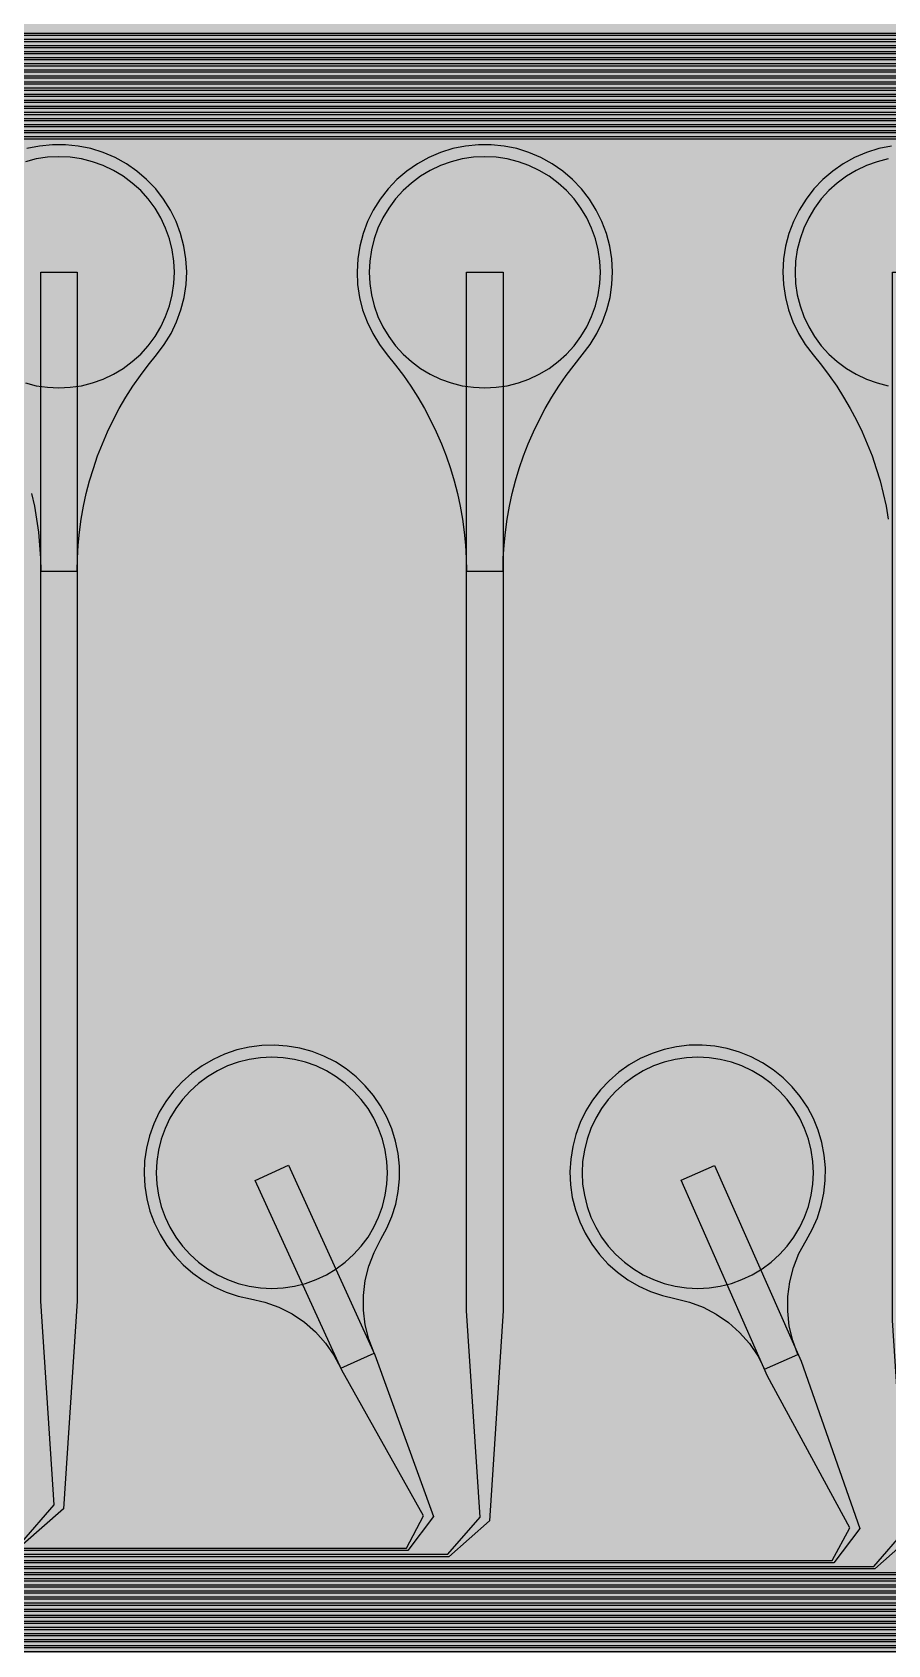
# Model space of a CAD drawing. Header units: metres. Extents: x -7220 to 10980, y -29667 to 1833.
# Drawn here: x 7221 to 7924, y -28280 to -26955 of the extents above; entities that cross this region are included whole.
import ezdxf

# ---------------------------------------------------------------- set-up
doc = ezdxf.new("R2010")
doc.units = ezdxf.units.M
for name, color, linetype in [('Metal1', 4, 'CONTINUOUS'), ('Polyimide', 7, 'CONTINUOUS'), ('Polyimide_Negative', 5, 'CONTINUOUS')]:
    doc.layers.add(name, color=color, linetype=linetype)

msp = doc.modelspace()

# ---------------------------------------------------------------- hatches: boundary and pattern name
at = {"layer": 'Polyimide'}
msp.add_hatch(color=7, dxfattribs=at).paths.add_polyline_path([(4099.4, -13861.6), (4142.6, -14152.8), (4214.2, -14438.4), (4313.4, -14715.5), (4439.2, -14981.7), (4590.6, -15234.2), (4766, -15470.7), (4963.7, -15688.8), (5181.8, -15886.5), (5418.3, -16061.9), (5670.8, -16213.3), (5936.9, -16339.1), (6214.1, -16438.3), (6499.7, -16509.9), (6790.9, -16553.1), (7085, -16567.5), (9980.4, -16567.5), (10058.8, -16571.4), (10136.4, -16582.9), (10212.6, -16601.9), (10286.5, -16628.4), (10357.5, -16662), (10424.8, -16702.3), (10487.9, -16749.1), (10546.1, -16801.8), (10598.8, -16860), (10645.6, -16923), (10685.9, -16990.4), (10719.5, -17061.4), (10745.9, -17135.3), (10765, -17211.4), (10776.5, -17289.1), (10780.4, -17367.5), (10780.4, -21957.3), (10741.6, -22012.9), (10706, -22070.6), (10673.6, -22130.1), (10644.5, -22191.4), (10618.9, -22254.2), (10596.8, -22318.2), (10578.3, -22383.5), (10563.4, -22449.6), (10552.2, -22516.5), (10544.7, -22583.8), (10541, -22651.5), (10541, -22719.3), (10544.7, -22787), (10552.2, -22854.4), (10563.4, -22921.2), (10578.3, -22987.4), (10596.8, -23052.6), (10618.9, -23116.7), (10644.5, -23179.5), (10673.6, -23240.7), (10706, -23300.3), (10741.6, -23357.9), (10780.4, -23413.5), (10780.4, -28667.5), (10776.5, -28745.9), (10765, -28823.6), (10745.9, -28899.7), (10719.5, -28973.6), (10685.9, -29044.6), (10645.6, -29112), (10598.8, -29175), (10546.1, -29233.2), (10487.9, -29285.9), (10424.8, -29332.7), (10357.5, -29373), (10286.5, -29406.6), (10212.6, -29433.1), (10136.4, -29452.1), (10058.8, -29463.6), (9980.4, -29467.5), (-6219.6, -29467.5), (-6298, -29463.6), (-6375.7, -29452.1), (-6451.9, -29433.1), (-6525.8, -29406.6), (-6596.7, -29373), (-6664.1, -29332.7), (-6727.1, -29285.9), (-6785.3, -29233.2), (-6838, -29175), (-6884.8, -29112), (-6925.2, -29044.6), (-6958.7, -28973.6), (-6985.2, -28899.7), (-7004.3, -28823.6), (-7015.8, -28745.9), (-7019.6, -28667.5), (-7019.6, -23426.3), (-6979.4, -23370.1), (-6942.3, -23311.6), (-6908.7, -23251.2), (-6878.5, -23189), (-6851.8, -23125.1), (-6828.8, -23059.9), (-6809.5, -22993.4), (-6794, -22926), (-6782.4, -22857.8), (-6774.6, -22789.1), (-6770.7, -22720), (-6770.7, -22650.8), (-6774.6, -22581.8), (-6782.4, -22513), (-6794, -22444.8), (-6809.5, -22377.4), (-6828.8, -22311), (-6851.8, -22245.7), (-6878.5, -22181.9), (-6908.7, -22119.7), (-6942.3, -22059.2), (-6979.4, -22000.8), (-7019.6, -21944.5), (-7019.6, -17367.5), (-7015.8, -17289.1), (-7004.3, -17211.4), (-6985.2, -17135.3), (-6958.7, -17061.4), (-6925.2, -16990.4), (-6884.8, -16923), (-6838, -16860), (-6785.3, -16801.8), (-6727.1, -16749.1), (-6664.1, -16702.3), (-6596.7, -16662), (-6525.8, -16628.4), (-6451.9, -16601.9), (-6375.7, -16582.9), (-6298, -16571.4), (-6219.6, -16567.5), (-3314, -16567.5), (-3019.9, -16553.1), (-2728.7, -16509.9), (-2443.1, -16438.3), (-2165.9, -16339.1), (-1899.8, -16213.3), (-1647.3, -16061.9), (-1410.8, -15886.5), (-1192.7, -15688.8), (-995, -15470.7), (-819.6, -15234.2), (-668.2, -14981.7), (-542.4, -14715.5), (-443.2, -14438.4), (-371.6, -14152.8), (-328.4, -13861.6), (-314, -13567.5), (-314, -13373.5), (-317.5, -13328.1), (-327.7, -13283.8), (-344.6, -13241.5), (-367.6, -13202.3), (-396.4, -13167), (-430.1, -13136.5), (-468, -13111.4), (-509.3, -13092.3), (-509.3, -13092.3), (-578.2, -13061.3), (-642.2, -13021.2), (-700.3, -12973), (-751.3, -12917.3), (-794.4, -12855.3), (-828.7, -12788.1), (-853.7, -12716.8), (-868.9, -12642.8), (-874, -12567.5), (-868.9, -12492.2), (-853.7, -12418.2), (-828.7, -12346.9), (-794.4, -12279.7), (-751.3, -12217.7), (-700.3, -12162), (-642.2, -12113.8), (-578.2, -12073.7), (-509.3, -12042.7), (-509.3, -12042.7), (-468, -12023.6), (-430.1, -11998.5), (-396.4, -11968), (-367.6, -11932.7), (-344.6, -11893.5), (-327.7, -11851.2), (-317.5, -11806.9), (-314, -11761.5), (-314, -11074.3), (-317.5, -11028.9), (-327.7, -10984.6), (-344.6, -10942.4), (-367.6, -10903.1), (-396.4, -10867.8), (-430.1, -10837.3), (-468, -10812.2), (-509.3, -10793.2), (-509.3, -10793.2), (-578.2, -10762.1), (-642.2, -10722.1), (-700.3, -10673.8), (-751.3, -10618.1), (-794.4, -10556.1), (-828.7, -10488.9), (-853.7, -10417.6), (-868.9, -10343.7), (-874, -10268.3), (-868.9, -10193), (-853.7, -10119), (-828.7, -10047.8), (-794.4, -9980.5), (-751.3, -9918.5), (-700.3, -9862.9), (-642.2, -9814.6), (-578.2, -9774.6), (-509.3, -9743.5), (-509.3, -9743.5), (-468, -9724.5), (-430.1, -9699.4), (-396.4, -9668.8), (-367.6, -9633.5), (-344.6, -9594.3), (-327.7, -9552), (-317.5, -9507.7), (-314, -9462.4), (-314, -8775.1), (-317.5, -8729.8), (-327.7, -8685.5), (-344.6, -8643.2), (-367.6, -8604), (-396.4, -8568.7), (-430.1, -8538.1), (-468, -8513), (-509.3, -8494), (-509.3, -8494), (-578.2, -8462.9), (-642.2, -8422.9), (-700.3, -8374.6), (-751.3, -8319), (-794.4, -8257), (-828.7, -8189.7), (-853.7, -8118.5), (-868.9, -8044.5), (-874, -7969.2), (-868.9, -7893.8), (-853.7, -7819.9), (-828.7, -7748.6), (-794.4, -7681.4), (-751.3, -7619.4), (-700.3, -7563.7), (-642.2, -7515.4), (-578.2, -7475.4), (-509.3, -7444.3), (-509.3, -7444.3), (-468, -7425.3), (-430.1, -7400.2), (-396.4, -7369.7), (-367.6, -7334.4), (-344.6, -7295.1), (-327.7, -7252.9), (-317.5, -7208.6), (-314, -7163.2), (-314, -6476), (-317.5, -6430.6), (-327.7, -6386.3), (-344.6, -6344), (-367.6, -6304.8), (-396.4, -6269.5), (-430.1, -6239), (-468, -6213.9), (-509.3, -6194.8), (-509.3, -6194.8), (-578.2, -6163.8), (-642.2, -6123.7), (-700.3, -6075.5), (-751.3, -6019.8), (-794.4, -5957.8), (-828.7, -5890.6), (-853.7, -5819.3), (-868.9, -5745.3), (-874, -5670), (-868.9, -5594.7), (-853.7, -5520.7), (-828.7, -5449.4), (-794.4, -5382.2), (-751.3, -5320.2), (-700.3, -5264.5), (-642.2, -5216.3), (-578.2, -5176.2), (-509.3, -5145.2), (-509.3, -5145.2), (-468, -5126.1), (-430.1, -5101), (-396.4, -5070.5), (-367.6, -5035.2), (-344.6, -4996), (-327.7, -4953.7), (-317.5, -4909.4), (-314, -4864), (-314, 380), (-314, 1532.5), (-269, 1532.5), (-268.8, 1525.6), (-268.1, 1518.8), (-267, 1512), (-265.4, 1505.3), (-263.4, 1498.7), (-261, 1492.3), (-258.2, 1486.1), (-254.9, 1480), (-251.3, 1474.2), (-247.3, 1468.6), (-242.9, 1463.3), (-238.2, 1458.3), (-233.2, 1453.6), (-227.9, 1449.2), (-222.3, 1445.2), (-216.5, 1441.6), (-210.4, 1438.3), (-204.2, 1435.5), (-197.8, 1433.1), (-191.2, 1431.1), (-184.5, 1429.5), (-177.7, 1428.4), (-170.9, 1427.7), (-164, 1427.5), (-157.1, 1427.7), (-150.3, 1428.4), (-143.5, 1429.5), (-136.8, 1431.1), (-130.2, 1433.1), (-123.8, 1435.5), (-117.6, 1438.3), (-111.5, 1441.6), (-105.7, 1445.2), (-100.1, 1449.2), (-94.8, 1453.6), (-89.8, 1458.3), (-85.1, 1463.3), (-80.7, 1468.6), (-76.7, 1474.2), (-73.1, 1480), (-69.8, 1486.1), (-67, 1492.3), (-64.6, 1498.7), (-62.6, 1505.3), (-61, 1512), (-59.9, 1518.8), (-59.2, 1525.6), (-59, 1532.5), (1786, 1532.5), (3835, 1532.5), (3835.2, 1539), (3835.9, 1545.6), (3836.9, 1552), (3838.4, 1558.4), (3840.3, 1564.6), (3842.6, 1570.8), (3845.3, 1576.7), (3848.4, 1582.5), (3851.9, 1588.1), (3855.7, 1593.4), (3859.8, 1598.4), (3864.3, 1603.2), (3869.1, 1607.7), (3874.1, 1611.8), (3879.4, 1615.6), (3885, 1619.1), (3890.8, 1622.2), (3896.7, 1624.9), (3902.9, 1627.2), (3909.1, 1629.1), (3915.5, 1630.6), (3921.9, 1631.6), (3928.5, 1632.3), (3935, 1632.5), (3941.5, 1632.3), (3948.1, 1631.6), (3954.5, 1630.6), (3960.9, 1629.1), (3967.1, 1627.2), (3973.3, 1624.9), (3979.2, 1622.2), (3985, 1619.1), (3990.6, 1615.6), (3995.9, 1611.8), (4000.9, 1607.7), (4005.7, 1603.2), (4010.2, 1598.4), (4014.3, 1593.4), (4018.1, 1588.1), (4021.6, 1582.5), (4024.7, 1576.7), (4027.4, 1570.8), (4029.7, 1564.6), (4031.6, 1558.4), (4033.1, 1552), (4034.1, 1545.6), (4034.8, 1539), (4035, 1532.5), (4085, 1532.5), (4085, 380), (4085, 330), (4085, -4864), (4088.5, -4909.4), (4098.7, -4953.7), (4115.6, -4996), (4138.6, -5035.2), (4167.4, -5070.5), (4201.1, -5101), (4239, -5126.1), (4280.3, -5145.2), (4280.3, -5145.2), (4349.2, -5176.2), (4413.2, -5216.3), (4471.3, -5264.5), (4522.3, -5320.2), (4565.4, -5382.2), (4599.7, -5449.4), (4624.7, -5520.7), (4639.9, -5594.7), (4645, -5670), (4639.9, -5745.3), (4624.7, -5819.3), (4599.7, -5890.6), (4565.4, -5957.8), (4522.3, -6019.8), (4471.3, -6075.5), (4413.2, -6123.7), (4349.2, -6163.8), (4280.3, -6194.8), (4239, -6213.9), (4201.1, -6239), (4167.4, -6269.5), (4138.6, -6304.8), (4115.6, -6344), (4098.7, -6386.3), (4088.5, -6430.6), (4085, -6476), (4085, -13567.5), (4099.4, -13861.6)])

# ---------------------------------------------------------------- linework, layer by layer
at = {"layer": 'Metal1'}
for points in [[(1953.9, -18191.7), (1953.9, -28306.6), (1983.3, -28336), (9392.5, -28336), (9421.9, -28306.6), (9421.9, -26987.4), (9392.5, -26958), (6572.5, -26958), (6538.7, -26928.7), (6527.9, -26784), (6527.9, -26042.5), (6557.9, -26042.5), (6557.9, -26784), (6547.1, -26925.3), (6573.3, -26956), (9393.3, -26956), (9423.9, -26986.6), (9423.9, -28307.4), (9393.3, -28338), (1982.5, -28338), (1951.9, -28307.4), (1951.9, -18191.7)], [(1958.9, -18191.7), (1958.9, -28301.6), (1988.3, -28331), (9387.5, -28331), (9416.9, -28301.6), (9416.9, -26992.4), (9387.5, -26963), (6538.9, -26963), (6484, -26946.5), (6461, -26925.2), (6356.1, -26791.8), (6379.7, -26773.2), (6484.6, -26906.6), (6497.1, -26930.3), (6539.3, -26961), (9388.3, -26961), (9418.9, -26991.6), (9418.9, -28302.4), (9388.3, -28333), (1987.5, -28333), (1956.9, -28302.4), (1956.9, -18191.7)], [(1963.9, -18191.7), (1963.9, -28296.6), (1993.3, -28326), (9382.5, -28326), (9411.9, -28296.6), (9411.9, -26997.4), (9382.5, -26968), (6222.5, -26968), (6188.7, -26938.7), (6177.9, -26792), (6177.9, -26042.5), (6207.9, -26042.5), (6207.9, -26792), (6197, -26935.3), (6223.3, -26966), (9383.3, -26966), (9413.9, -26996.6), (9413.9, -28297.4), (9383.3, -28328), (1992.5, -28328), (1961.9, -28297.4), (1961.9, -18191.7)], [(1968.9, -18191.7), (1968.9, -28291.6), (1998.3, -28321), (9377.5, -28321), (9406.9, -28291.6), (9406.9, -27002.4), (9377.5, -26973), (6188.9, -26973), (6135, -26955.3), (6107.3, -26927.5), (6005.8, -26791.5), (6029.9, -26773.5), (6131.3, -26909.6), (6147.3, -26940.6), (6189.3, -26971), (9378.3, -26971), (9408.9, -27001.6), (9408.9, -28292.4), (9378.3, -28323), (1997.5, -28323), (1966.9, -28292.4), (1966.9, -18191.7)], [(1973.9, -18191.7), (1973.9, -28286.6), (2003.3, -28316), (9372.5, -28316), (9401.9, -28286.6), (9401.9, -27007.4), (9372.5, -26978), (5872.5, -26978), (5838.7, -26948.7), (5827.9, -26800), (5827.9, -26042.5), (5857.9, -26042.5), (5857.9, -26800), (5847, -26945.3), (5873.3, -26976), (9373.3, -26976), (9403.9, -27006.6), (9403.9, -28287.4), (9373.3, -28318), (2002.5, -28318), (1971.9, -28287.4), (1971.9, -18191.7)], [(1978.9, -18191.7), (1978.9, -28281.6), (2008.3, -28311), (9367.5, -28311), (9396.9, -28281.6), (9396.9, -27012.4), (9367.5, -26983), (5838.8, -26983), (5785.9, -26964.2), (5753.7, -26929.7), (5655.6, -26791.2), (5680.1, -26773.8), (5778.2, -26912.4), (5797.6, -26950.8), (5839.3, -26981), (9368.3, -26981), (9398.9, -27011.6), (9398.9, -28282.4), (9368.3, -28313), (2007.5, -28313), (1976.9, -28282.4), (1976.9, -18191.7)], [(1983.9, -18191.7), (1983.9, -28276.6), (2013.3, -28306), (9362.5, -28306), (9391.9, -28276.6), (9391.9, -27017.4), (9362.5, -26988), (5522.5, -26988), (5488.8, -26958.7), (5477.9, -26808), (5477.9, -26042.5), (5507.9, -26042.5), (5507.9, -26808), (5497, -26955.3), (5523.3, -26986), (9363.3, -26986), (9393.9, -27016.6), (9393.9, -28277.4), (9363.3, -28308), (2012.5, -28308), (1981.9, -28277.4), (1981.9, -18191.7)], [(1988.9, -18191.7), (1988.9, -28271.6), (2018.3, -28301), (9357.5, -28301), (9386.9, -28271.6), (9386.9, -27022.4), (9357.5, -26993), (5488.8, -26993), (5436.8, -26973.3), (5400.3, -26931.6), (5305.4, -26790.9), (5330.3, -26774.1), (5425.2, -26914.8), (5447.8, -26961), (5489.3, -26991), (9358.3, -26991), (9388.9, -27021.6), (9388.9, -28272.4), (9358.3, -28303), (2017.5, -28303), (1986.9, -28272.4), (1986.9, -18191.7)], [(1993.9, -18191.7), (1993.9, -28266.6), (2023.3, -28296), (9352.5, -28296), (9381.9, -28266.6), (9381.9, -27027.4), (9352.5, -26998), (5172.5, -26998), (5138.8, -26968.7), (5127.9, -26816), (5127.9, -26042.5), (5157.9, -26042.5), (5157.9, -26816), (5146.9, -26965.3), (5173.3, -26996), (9353.3, -26996), (9383.9, -27026.6), (9383.9, -28267.4), (9353.3, -28298), (2022.5, -28298), (1991.9, -28267.4), (1991.9, -18191.7)], [(1998.9, -18191.7), (1998.9, -28261.6), (2028.3, -28291), (9347.5, -28291), (9376.9, -28261.6), (9376.9, -27032.4), (9347.5, -27003), (5138.8, -27003), (5087.6, -26982.4), (5047.1, -26933.3), (4955.3, -26790.6), (4980.5, -26774.4), (5072.3, -26917.1), (5098.1, -26971.1), (5139.3, -27001), (9348.3, -27001), (9378.9, -27031.6), (9378.9, -28262.4), (9348.3, -28293), (2027.5, -28293), (1996.9, -28262.4), (1996.9, -18191.7)], [(2003.9, -18191.7), (2003.9, -28256.6), (2033.3, -28286), (9342.5, -28286), (9371.9, -28256.6), (9371.9, -27037.4), (9342.5, -27008), (4822.5, -27008), (4788.8, -26978.7), (4777.9, -26824), (4777.9, -26042.5), (4807.9, -26042.5), (4807.9, -26824), (4796.9, -26975.3), (4823.3, -27006), (9343.3, -27006), (9373.9, -27036.6), (9373.9, -28257.4), (9343.3, -28288), (2032.5, -28288), (2001.9, -28257.4), (2001.9, -18191.7)], [(2008.9, -18191.7), (2008.9, -28251.6), (2038.3, -28281), (9337.5, -28281), (9366.9, -28251.6), (9366.9, -27042.4), (9337.5, -27013), (4788.8, -27013), (4738.4, -26991.7), (4694, -26934.9), (4605.1, -26790.4), (4630.7, -26774.6), (4719.6, -26919.2), (4748.4, -26981.2), (4789.3, -27011), (9338.3, -27011), (9368.9, -27041.6), (9368.9, -28252.4), (9338.3, -28283), (2037.5, -28283), (2006.9, -28252.4), (2006.9, -18191.7)], [(2013.9, -18191.7), (2013.9, -28246.6), (2043.3, -28276), (9332.5, -28276), (9361.9, -28246.6), (9361.9, -27047.4), (9332.5, -27018), (4472.5, -27018), (4438.9, -26988.7), (4427.9, -26832), (4427.9, -26042.5), (4457.9, -26042.5), (4457.9, -26832), (4446.9, -26985.3), (4473.3, -27016), (9333.3, -27016), (9363.9, -27046.6), (9363.9, -28247.4), (9333.3, -28278), (2042.5, -28278), (2011.9, -28247.4), (2011.9, -18191.7)], [(2018.9, -18191.7), (2018.9, -28241.6), (2048.3, -28271), (9327.5, -28271), (9356.9, -28241.6), (9356.9, -27052.4), (9327.5, -27023), (4438.8, -27023), (4389.1, -27001), (4341.1, -26936.3), (4255, -26790.1), (4280.8, -26774.9), (4367, -26921.1), (4398.6, -26991.3), (4439.4, -27021), (9328.3, -27021), (9358.9, -27051.6), (9358.9, -28242.4), (9328.3, -28273), (2047.5, -28273), (2016.9, -28242.4), (2016.9, -18191.7)], [(2023.9, -18191.7), (2023.9, -28236.6), (2053.3, -28266), (9322.5, -28266), (9351.9, -28236.6), (9351.9, -27057.4), (9322.5, -27028), (4122.5, -27028), (4088.9, -26998.6), (4077.9, -26840), (4077.9, -26042.5), (4107.9, -26042.5), (4107.9, -26840), (4096.9, -26995.4), (4123.3, -27026), (9323.3, -27026), (9353.9, -27056.6), (9353.9, -28237.4), (9323.3, -28268), (2052.5, -28268), (2021.9, -28237.4), (2021.9, -18191.7)], [(2028.9, -18191.7), (2028.9, -28231.6), (2058.3, -28261), (9317.5, -28261), (9346.9, -28231.6), (9346.9, -27062.4), (9317.5, -27033), (4088.8, -27033), (4039.7, -27010.4), (3988.4, -26937.6), (3904.8, -26789.9), (3930.9, -26775.1), (4014.5, -26922.8), (4048.9, -27001.4), (4089.4, -27031), (9318.3, -27031), (9348.9, -27061.6), (9348.9, -28232.4), (9318.3, -28263), (2057.5, -28263), (2026.9, -28232.4), (2026.9, -18191.7)], [(2033.9, -18191.7), (2033.9, -28226.6), (2063.3, -28256), (9312.5, -28256), (9341.9, -28226.6), (9341.9, -27067.4), (9312.5, -27038), (3772.5, -27038), (3738.9, -27008.6), (3727.9, -26848), (3727.9, -26042.5), (3757.9, -26042.5), (3757.9, -26848), (3746.8, -27005.4), (3773.3, -27036), (9313.3, -27036), (9343.9, -27066.6), (9343.9, -28227.4), (9313.3, -28258), (2062.5, -28258), (2031.9, -28227.4), (2031.9, -18191.7)], [(2038.9, -18191.7), (2038.9, -28221.6), (2068.3, -28251), (9307.5, -28251), (9336.9, -28221.6), (9336.9, -27072.4), (9307.5, -27043), (3738.8, -27043), (3690.3, -27019.9), (3635.8, -26938.7), (3554.7, -26789.7), (3581.1, -26775.3), (3662.2, -26924.4), (3699.2, -27011.4), (3739.4, -27041), (9308.3, -27041), (9338.9, -27071.6), (9338.9, -28222.4), (9308.3, -28253), (2067.5, -28253), (2036.9, -28222.4), (2036.9, -18191.7)], [(2043.9, -18191.7), (2043.9, -28216.6), (2073.3, -28246), (8962.5, -28246), (8989.2, -28215.5), (8977.9, -28038), (8977.9, -27152.5), (9007.9, -27152.5), (9007.9, -28038), (8996.6, -28218.5), (8963.3, -28248), (2072.5, -28248), (2041.9, -28217.4), (2041.9, -18191.7)], [(2048.9, -18191.7), (2048.9, -28211.6), (2078.3, -28241), (8928.6, -28241), (8943.9, -28213.8), (8875.2, -28074.5), (8804, -27898.1), (8831.8, -27886.9), (8903.1, -28063.3), (8951.8, -28214.6), (8929.6, -28243), (2077.5, -28243), (2046.9, -28212.4), (2046.9, -18191.7)], [(2053.9, -18191.7), (2053.9, -28206.6), (2083.3, -28236), (8612.5, -28236), (8639.2, -28205.5), (8627.9, -28030), (8627.9, -27152.5), (8657.9, -27152.5), (8657.9, -28030), (8646.6, -28208.5), (8613.3, -28238), (2082.5, -28238), (2051.9, -28207.4), (2051.9, -18191.7)], [(2058.9, -18191.7), (2058.9, -28201.6), (2088.3, -28231), (8578.6, -28231), (8593.6, -28203.9), (8525.3, -28069.5), (8454, -27898.3), (8481.7, -27886.7), (8553, -28058), (8601.5, -28204.7), (8579.6, -28233), (2087.5, -28233), (2056.9, -28202.4), (2056.9, -18191.7)], [(2063.9, -18191.7), (2063.9, -28196.6), (2093.3, -28226), (8262.5, -28226), (8289.1, -28195.5), (8277.9, -28022), (8277.9, -27152.5), (8307.9, -27152.5), (8307.9, -28022), (8296.6, -28198.5), (8263.3, -28228), (2092.5, -28228), (2061.9, -28197.4), (2061.9, -18191.7)], [(2068.9, -18191.7), (2068.9, -28191.6), (2098.3, -28221), (8228.5, -28221), (8243.2, -28194.1), (8175.3, -28064.6), (8104.1, -27898.4), (8131.7, -27886.6), (8202.9, -28052.7), (8251.3, -28194.8), (8229.6, -28223), (2097.5, -28223), (2066.9, -28192.4), (2066.9, -18191.7)], [(2073.9, -18191.7), (2073.9, -28186.6), (2103.3, -28216), (7912.5, -28216), (7939.1, -28185.4), (7927.9, -28014), (7927.9, -27152.5), (7957.9, -27152.5), (7957.9, -28014), (7946.6, -28188.6), (7913.3, -28218), (2102.5, -28218), (2071.9, -28187.4), (2071.9, -18191.7)], [(2078.9, -18191.7), (2078.9, -28181.6), (2108.3, -28211), (7878.5, -28211), (7892.9, -28184.2), (7825.3, -28059.6), (7754.2, -27898.6), (7781.6, -27886.4), (7852.8, -28047.4), (7901, -28184.9), (7879.6, -28213), (2107.5, -28213), (2076.9, -28182.4), (2076.9, -18191.7)], [(2083.9, -18191.7), (2083.9, -28176.6), (2113.3, -28206), (7562.5, -28206), (7589.1, -28175.4), (7577.9, -28006), (7577.9, -27152.5), (7607.9, -27152.5), (7607.9, -28006), (7596.7, -28178.6), (7563.3, -28208), (2112.5, -28208), (2081.9, -28177.4), (2081.9, -18191.7)], [(2088.9, -18191.7), (2088.9, -28171.6), (2118.3, -28201), (7528.5, -28201), (7542.5, -28174.4), (7475.3, -28054.6), (7404.2, -27898.7), (7431.5, -27886.3), (7502.6, -28042.1), (7550.8, -28175), (7529.6, -28203), (2117.5, -28203), (2086.9, -28172.4), (2086.9, -18191.7)], [(2093.9, -18191.7), (2093.9, -28166.6), (2123.3, -28196), (7212.5, -28196), (7239.1, -28165.4), (7227.9, -27998), (7227.9, -27152.5), (7257.9, -27152.5), (7257.9, -27998), (7246.7, -28168.6), (7213.3, -28198), (2122.5, -28198), (2091.9, -28167.4), (2091.9, -18191.7)], [(7220.4, -27334.2), (7222.7, -27344.7), (7224.5, -27355.3), (7226, -27365.9), (7227, -27376.6), (7227.7, -27387.3), (7227.9, -27398.1), (7257.9, -27398.1), (7257.9, -27398.1), (7258.1, -27387.3), (7258.7, -27376.6), (7259.8, -27365.9), (7261.2, -27355.3), (7263.1, -27344.7), (7265.4, -27334.2), (7268.1, -27323.9), (7271.2, -27313.6), (7274.7, -27303.4), (7278.6, -27293.4), (7282.8, -27283.6), (7287.5, -27273.9), (7292.5, -27264.4), (7297.9, -27255.1), (7303.7, -27246.1), (7309.8, -27237.3), (7316.2, -27228.7), (7323, -27220.4), (7329.4, -27211.9), (7335, -27202.9), (7339.6, -27193.3), (7343.2, -27183.4), (7345.8, -27173.1), (7347.4, -27162.6), (7347.9, -27152), (7347.3, -27141.4), (7345.6, -27130.9), (7342.9, -27120.7), (7339.2, -27110.8), (7334.5, -27101.3), (7328.9, -27092.3), (7322.4, -27083.9), (7315, -27076.2), (7307, -27069.3), (7298.3, -27063.3), (7289, -27058.2), (7279.2, -27054), (7269.1, -27050.8), (7258.7, -27048.7), (7248.2, -27047.6), (7237.6, -27047.6), (7227, -27048.7), (7216.6, -27050.8)], [(7927, -27048.7), (7916.6, -27050.8), (7906.5, -27054), (7896.8, -27058.2), (7887.5, -27063.3), (7878.8, -27069.3), (7870.7, -27076.2), (7863.4, -27083.9), (7856.9, -27092.3), (7851.2, -27101.3), (7846.5, -27110.8), (7842.8, -27120.7), (7840.1, -27130.9), (7838.5, -27141.4), (7837.9, -27152), (7838.4, -27162.6), (7839.9, -27173.1), (7842.5, -27183.4), (7846.1, -27193.3), (7850.8, -27202.9), (7856.3, -27211.9), (7862.7, -27220.4), (7869.5, -27228.7), (7876, -27237.3), (7882.1, -27246.1), (7887.8, -27255.1), (7893.2, -27264.4), (7898.3, -27273.9), (7902.9, -27283.6), (7907.2, -27293.4), (7911.1, -27303.4), (7914.6, -27313.6), (7917.7, -27323.9), (7920.4, -27334.2), (7922.7, -27344.7), (7924.5, -27355.3)]]:
    msp.add_lwpolyline(points, dxfattribs=at)
for points in [[(7607.9, -27398.1), (7608.1, -27387.3), (7608.7, -27376.6), (7609.8, -27365.9), (7611.2, -27355.3), (7613.1, -27344.7), (7615.4, -27334.2), (7618.1, -27323.9), (7621.2, -27313.6), (7624.7, -27303.4), (7628.6, -27293.4), (7632.8, -27283.6), (7637.5, -27273.9), (7642.5, -27264.4), (7647.9, -27255.1), (7653.7, -27246.1), (7659.8, -27237.3), (7666.2, -27228.7), (7673, -27220.4), (7679.4, -27211.9), (7685, -27202.9), (7689.6, -27193.3), (7693.2, -27183.4), (7695.8, -27173.1), (7697.4, -27162.6), (7697.9, -27152), (7697.3, -27141.4), (7695.6, -27130.9), (7692.9, -27120.7), (7689.2, -27110.8), (7684.5, -27101.3), (7678.9, -27092.3), (7672.4, -27083.9), (7665, -27076.2), (7657, -27069.3), (7648.3, -27063.3), (7639, -27058.2), (7629.2, -27054), (7619.1, -27050.8), (7608.7, -27048.7), (7598.2, -27047.6), (7587.6, -27047.6), (7577, -27048.7), (7566.6, -27050.8), (7556.5, -27054), (7546.8, -27058.2), (7537.5, -27063.3), (7528.8, -27069.3), (7520.7, -27076.2), (7513.4, -27083.9), (7506.9, -27092.3), (7501.2, -27101.3), (7496.5, -27110.8), (7492.8, -27120.7), (7490.1, -27130.9), (7488.5, -27141.4), (7487.9, -27152), (7488.4, -27162.6), (7489.9, -27173.1), (7492.5, -27183.4), (7496.1, -27193.3), (7500.8, -27202.9), (7506.3, -27211.9), (7512.7, -27220.4), (7519.5, -27228.7), (7526, -27237.3), (7532.1, -27246.1), (7537.8, -27255.1), (7543.2, -27264.4), (7548.3, -27273.9), (7552.9, -27283.6), (7557.2, -27293.4), (7561.1, -27303.4), (7564.6, -27313.6), (7567.7, -27323.9), (7570.4, -27334.2), (7572.7, -27344.7), (7574.5, -27355.3), (7576, -27365.9), (7577, -27376.6), (7577.7, -27387.3), (7577.9, -27398.1), (7607.9, -27398.1)], [(7502, -28040.7), (7497.6, -28029.3), (7494.6, -28017.5), (7493.1, -28005.4), (7493.1, -27993.2), (7494.6, -27981.1), (7497.5, -27969.3), (7501.9, -27957.9), (7507.5, -27947.1), (7512.5, -27937.9), (7516.6, -27928.3), (7519.7, -27918.2), (7521.7, -27908), (7522.8, -27897.5), (7522.7, -27887.1), (7521.7, -27876.6), (7519.6, -27866.4), (7516.5, -27856.4), (7512.4, -27846.7), (7507.3, -27837.5), (7501.4, -27828.9), (7494.6, -27820.9), (7487.1, -27813.6), (7478.9, -27807.1), (7470.1, -27801.4), (7460.7, -27796.7), (7451, -27792.9), (7440.9, -27790.1), (7430.6, -27788.3), (7420.1, -27787.5), (7409.6, -27787.8), (7399.2, -27789.2), (7389, -27791.5), (7379.1, -27794.9), (7369.6, -27799.3), (7360.5, -27804.5), (7352, -27810.7), (7344.2, -27817.7), (7337.1, -27825.4), (7330.8, -27833.8), (7325.4, -27842.7), (7320.9, -27852.2), (7317.4, -27862.1), (7314.8, -27872.2), (7313.3, -27882.6), (7312.9, -27893.1), (7313.5, -27903.5), (7315.1, -27913.9), (7317.7, -27924), (7321.4, -27933.9), (7326, -27943.3), (7331.5, -27952.2), (7337.9, -27960.5), (7345, -27968.1), (7352.9, -27975), (7361.5, -27981.1), (7370.6, -27986.3), (7380.2, -27990.5), (7390.1, -27993.8), (7400.4, -27996), (7412.2, -27998.8), (7423.7, -28003), (7434.5, -28008.5), (7444.6, -28015.3), (7453.8, -28023.3), (7462, -28032.4), (7468.9, -28042.4), (7474.7, -28053.1), (7502, -28040.7)], [(7850.2, -28041.7), (7846, -28030.2), (7843.1, -28018.4), (7841.8, -28006.3), (7841.9, -27994.1), (7843.5, -27982), (7846.6, -27970.2), (7851.1, -27958.9), (7856.9, -27948.2), (7862, -27939), (7866.2, -27929.4), (7869.4, -27919.4), (7871.5, -27909.2), (7872.7, -27898.8), (7872.8, -27888.3), (7871.8, -27877.9), (7869.9, -27867.6), (7866.9, -27857.5), (7862.9, -27847.8), (7858, -27838.6), (7852.2, -27829.9), (7845.5, -27821.8), (7838.1, -27814.4), (7829.9, -27807.8), (7821.2, -27802), (7811.9, -27797.2), (7802.2, -27793.3), (7792.1, -27790.3), (7781.8, -27788.4), (7771.4, -27787.6), (7760.9, -27787.7), (7750.5, -27789), (7740.2, -27791.2), (7730.3, -27794.5), (7720.7, -27798.7), (7711.6, -27803.9), (7703, -27809.9), (7695.1, -27816.8), (7687.9, -27824.4), (7681.5, -27832.7), (7676, -27841.6), (7671.4, -27851.1), (7667.8, -27860.9), (7665.1, -27871), (7663.5, -27881.4), (7662.9, -27891.8), (7663.3, -27902.3), (7664.8, -27912.7), (7667.4, -27922.8), (7670.9, -27932.7), (7675.4, -27942.2), (7680.8, -27951.1), (7687.1, -27959.5), (7694.1, -27967.3), (7702, -27974.2), (7710.4, -27980.4), (7719.5, -27985.7), (7729, -27990), (7738.9, -27993.4), (7749.1, -27995.8), (7761, -27998.7), (7772.4, -28003), (7783.1, -28008.7), (7793.2, -28015.6), (7802.3, -28023.7), (7810.3, -28032.9), (7817.2, -28043), (7822.8, -28053.8), (7850.2, -28041.7)]]:
    msp.add_lwpolyline(points, close=True, dxfattribs=at)
at = {"layer": 'Polyimide_Negative'}
for points in [[(7215.3, -27243.4), (7224.3, -27245.7), (7233.6, -27247), (7242.9, -27247.5), (7252.2, -27247), (7261.4, -27245.7), (7270.5, -27243.4), (7279.2, -27240.3), (7287.7, -27236.3), (7295.7, -27231.5), (7303.1, -27225.9), (7310.1, -27219.7), (7316.3, -27212.8), (7321.9, -27205.3), (7326.7, -27197.3), (7330.6, -27188.9), (7333.8, -27180.1), (7336, -27171), (7337.4, -27161.8), (7337.9, -27152.5), (7337.9, -27152.5), (7337.4, -27143.2), (7336, -27134), (7333.8, -27124.9), (7330.6, -27116.1), (7326.7, -27107.7), (7321.9, -27099.7), (7316.3, -27092.2), (7310.1, -27085.3), (7303.1, -27079.1), (7295.7, -27073.5), (7287.7, -27068.7), (7279.2, -27064.7), (7270.5, -27061.6), (7261.4, -27059.3), (7252.2, -27058), (7242.9, -27057.5), (7233.6, -27058), (7224.3, -27059.3), (7215.3, -27061.6)], [(7924.3, -27059.3), (7915.3, -27061.6), (7906.5, -27064.7), (7898.1, -27068.7), (7890.1, -27073.5), (7882.6, -27079.1), (7875.7, -27085.3), (7869.4, -27092.2), (7863.9, -27099.7), (7859.1, -27107.7), (7855.1, -27116.1), (7852, -27124.9), (7849.7, -27134), (7848.3, -27143.2), (7847.9, -27152.5), (7848.3, -27161.8), (7849.7, -27171), (7852, -27180.1), (7855.1, -27188.9), (7859.1, -27197.3), (7863.9, -27205.3), (7869.4, -27212.8), (7875.7, -27219.7), (7882.6, -27225.9), (7890.1, -27231.5), (7898.1, -27236.3), (7906.5, -27240.3), (7915.3, -27243.4), (7924.3, -27245.7)]]:
    msp.add_lwpolyline(points, dxfattribs=at)
for points in [[(7687.9, -27152.5), (7687.4, -27143.2), (7686, -27134), (7683.8, -27124.9), (7680.6, -27116.1), (7676.7, -27107.7), (7671.9, -27099.7), (7666.3, -27092.2), (7660.1, -27085.3), (7653.1, -27079.1), (7645.7, -27073.5), (7637.7, -27068.7), (7629.2, -27064.7), (7620.5, -27061.6), (7611.4, -27059.3), (7602.2, -27058), (7592.9, -27057.5), (7583.6, -27058), (7574.3, -27059.3), (7565.3, -27061.6), (7556.5, -27064.7), (7548.1, -27068.7), (7540.1, -27073.5), (7532.6, -27079.1), (7525.7, -27085.3), (7519.4, -27092.2), (7513.9, -27099.7), (7509.1, -27107.7), (7505.1, -27116.1), (7502, -27124.9), (7499.7, -27134), (7498.3, -27143.2), (7497.9, -27152.5), (7498.3, -27161.8), (7499.7, -27171), (7502, -27180.1), (7505.1, -27188.9), (7509.1, -27197.3), (7513.9, -27205.3), (7519.4, -27212.8), (7525.7, -27219.7), (7532.6, -27225.9), (7540.1, -27231.5), (7548.1, -27236.3), (7556.5, -27240.3), (7565.3, -27243.4), (7574.3, -27245.7), (7583.6, -27247), (7592.9, -27247.5), (7602.2, -27247), (7611.4, -27245.7), (7620.5, -27243.4), (7629.2, -27240.3), (7637.7, -27236.3), (7645.7, -27231.5), (7653.1, -27225.9), (7660.1, -27219.7), (7666.3, -27212.8), (7671.9, -27205.3), (7676.7, -27197.3), (7680.6, -27188.9), (7683.8, -27180.1), (7686, -27171), (7687.4, -27161.8), (7687.9, -27152.5)], [(7512.9, -27892.5), (7512.4, -27883.2), (7511, -27874), (7508.8, -27864.9), (7505.6, -27856.1), (7501.7, -27847.7), (7496.9, -27839.7), (7491.3, -27832.2), (7485.1, -27825.3), (7478.1, -27819.1), (7470.7, -27813.5), (7462.7, -27808.7), (7454.2, -27804.7), (7445.5, -27801.6), (7436.4, -27799.3), (7427.2, -27798), (7417.9, -27797.5), (7408.6, -27798), (7399.3, -27799.3), (7390.3, -27801.6), (7381.5, -27804.7), (7373.1, -27808.7), (7365.1, -27813.5), (7357.6, -27819.1), (7350.7, -27825.3), (7344.4, -27832.2), (7338.9, -27839.7), (7334.1, -27847.7), (7330.1, -27856.1), (7327, -27864.9), (7324.7, -27874), (7323.3, -27883.2), (7322.9, -27892.5), (7323.3, -27901.8), (7324.7, -27911), (7327, -27920.1), (7330.1, -27928.9), (7334.1, -27937.3), (7338.9, -27945.3), (7344.4, -27952.8), (7350.7, -27959.7), (7357.6, -27965.9), (7365.1, -27971.5), (7373.1, -27976.3), (7381.5, -27980.3), (7390.3, -27983.4), (7399.3, -27985.7), (7408.6, -27987), (7417.9, -27987.5), (7427.2, -27987), (7436.4, -27985.7), (7445.5, -27983.4), (7454.2, -27980.3), (7462.7, -27976.3), (7470.7, -27971.5), (7478.1, -27965.9), (7485.1, -27959.7), (7491.3, -27952.8), (7496.9, -27945.3), (7501.7, -27937.3), (7505.6, -27928.9), (7508.8, -27920.1), (7511, -27911), (7512.4, -27901.8), (7512.9, -27892.5)], [(7862.9, -27892.5), (7862.4, -27883.2), (7861, -27874), (7858.8, -27864.9), (7855.6, -27856.1), (7851.7, -27847.7), (7846.9, -27839.7), (7841.3, -27832.2), (7835.1, -27825.3), (7828.1, -27819.1), (7820.7, -27813.5), (7812.7, -27808.7), (7804.2, -27804.7), (7795.5, -27801.6), (7786.4, -27799.3), (7777.2, -27798), (7767.9, -27797.5), (7758.6, -27798), (7749.3, -27799.3), (7740.3, -27801.6), (7731.5, -27804.7), (7723.1, -27808.7), (7715.1, -27813.5), (7707.6, -27819.1), (7700.7, -27825.3), (7694.4, -27832.2), (7688.9, -27839.7), (7684.1, -27847.7), (7680.1, -27856.1), (7677, -27864.9), (7674.7, -27874), (7673.3, -27883.2), (7672.9, -27892.5), (7673.3, -27901.8), (7674.7, -27911), (7677, -27920.1), (7680.1, -27928.9), (7684.1, -27937.3), (7688.9, -27945.3), (7694.4, -27952.8), (7700.7, -27959.7), (7707.6, -27965.9), (7715.1, -27971.5), (7723.1, -27976.3), (7731.5, -27980.3), (7740.3, -27983.4), (7749.3, -27985.7), (7758.6, -27987), (7767.9, -27987.5), (7777.2, -27987), (7786.4, -27985.7), (7795.5, -27983.4), (7804.2, -27980.3), (7812.7, -27976.3), (7820.7, -27971.5), (7828.1, -27965.9), (7835.1, -27959.7), (7841.3, -27952.8), (7846.9, -27945.3), (7851.7, -27937.3), (7855.6, -27928.9), (7858.8, -27920.1), (7861, -27911), (7862.4, -27901.8), (7862.9, -27892.5)]]:
    msp.add_lwpolyline(points, close=True, dxfattribs=at)

doc.saveas('drawing.dxf')
